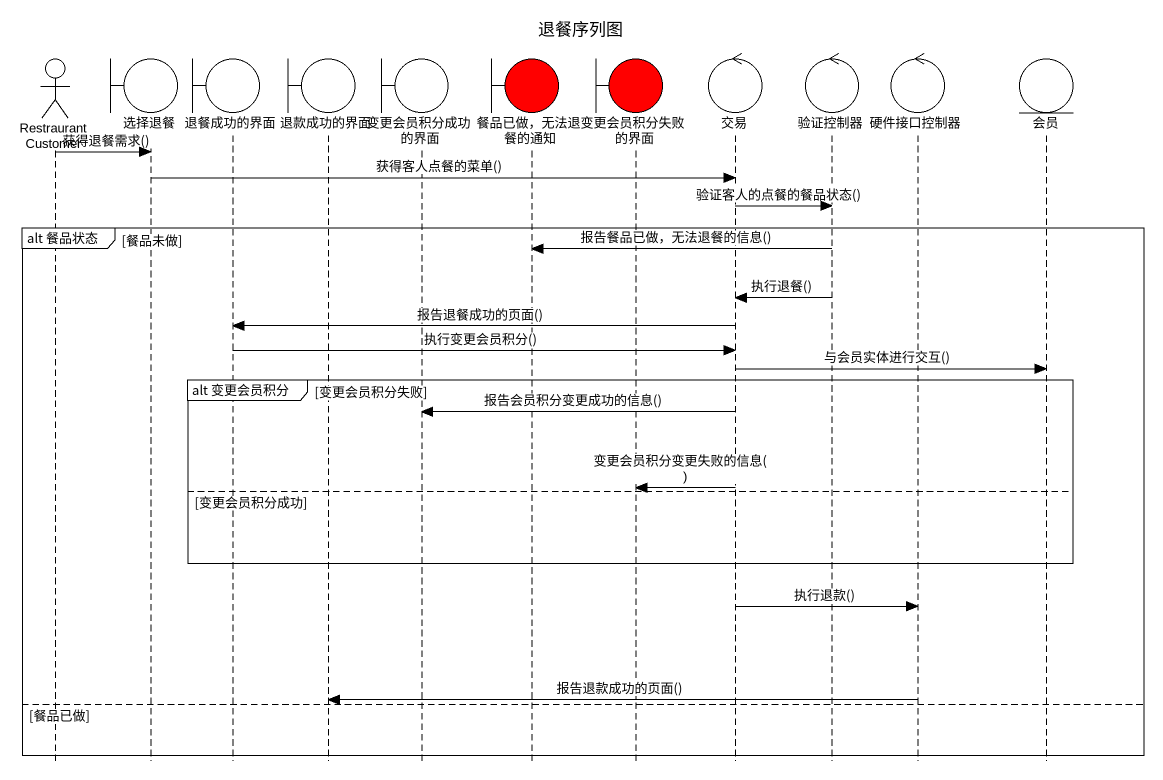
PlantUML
@startuml
title 退餐序列图
hide footbox
actor RestraurantCustomer
boundary 选择退餐
boundary 退餐成功的界面
boundary 退款成功的界面
boundary 变更会员积分成功的界面
boundary "餐品已做，无法退餐的通知" as 餐品已做_无法退餐的通知 #FF0000
boundary 变更会员积分失败的界面 #FF0000
control 交易
control 验证控制器
control 硬件接口控制器
entity 会员

RestraurantCustomer -> 选择退餐 : 获得退餐需求()
选择退餐 -> 交易 : 获得客人点餐的菜单()
交易 -> 验证控制器 : 验证客人的点餐的餐品状态()
group alt 餐品状态 [餐品未做]
  验证控制器 -> 餐品已做_无法退餐的通知 : 报告餐品已做，无法退餐的信息()
  验证控制器 -> 交易 : 执行退餐()
  交易 -> 退餐成功的界面 : 报告退餐成功的页面()
  退餐成功的界面 -> 交易 : 执行变更会员积分()
  交易 -> 会员 : 与会员实体进行交互()
  group alt 变更会员积分 [变更会员积分失败]
    交易 -> 变更会员积分成功的界面 : 报告会员积分变更成功的信息()
    交易 -> 变更会员积分失败的界面 : 变更会员积分变更失败的信息()
  else 变更会员积分成功
  end
  交易 -> 硬件接口控制器 : 执行退款()
  硬件接口控制器 -> 退款成功的界面 : 报告退款成功的页面()
else 餐品已做
end
@enduml
